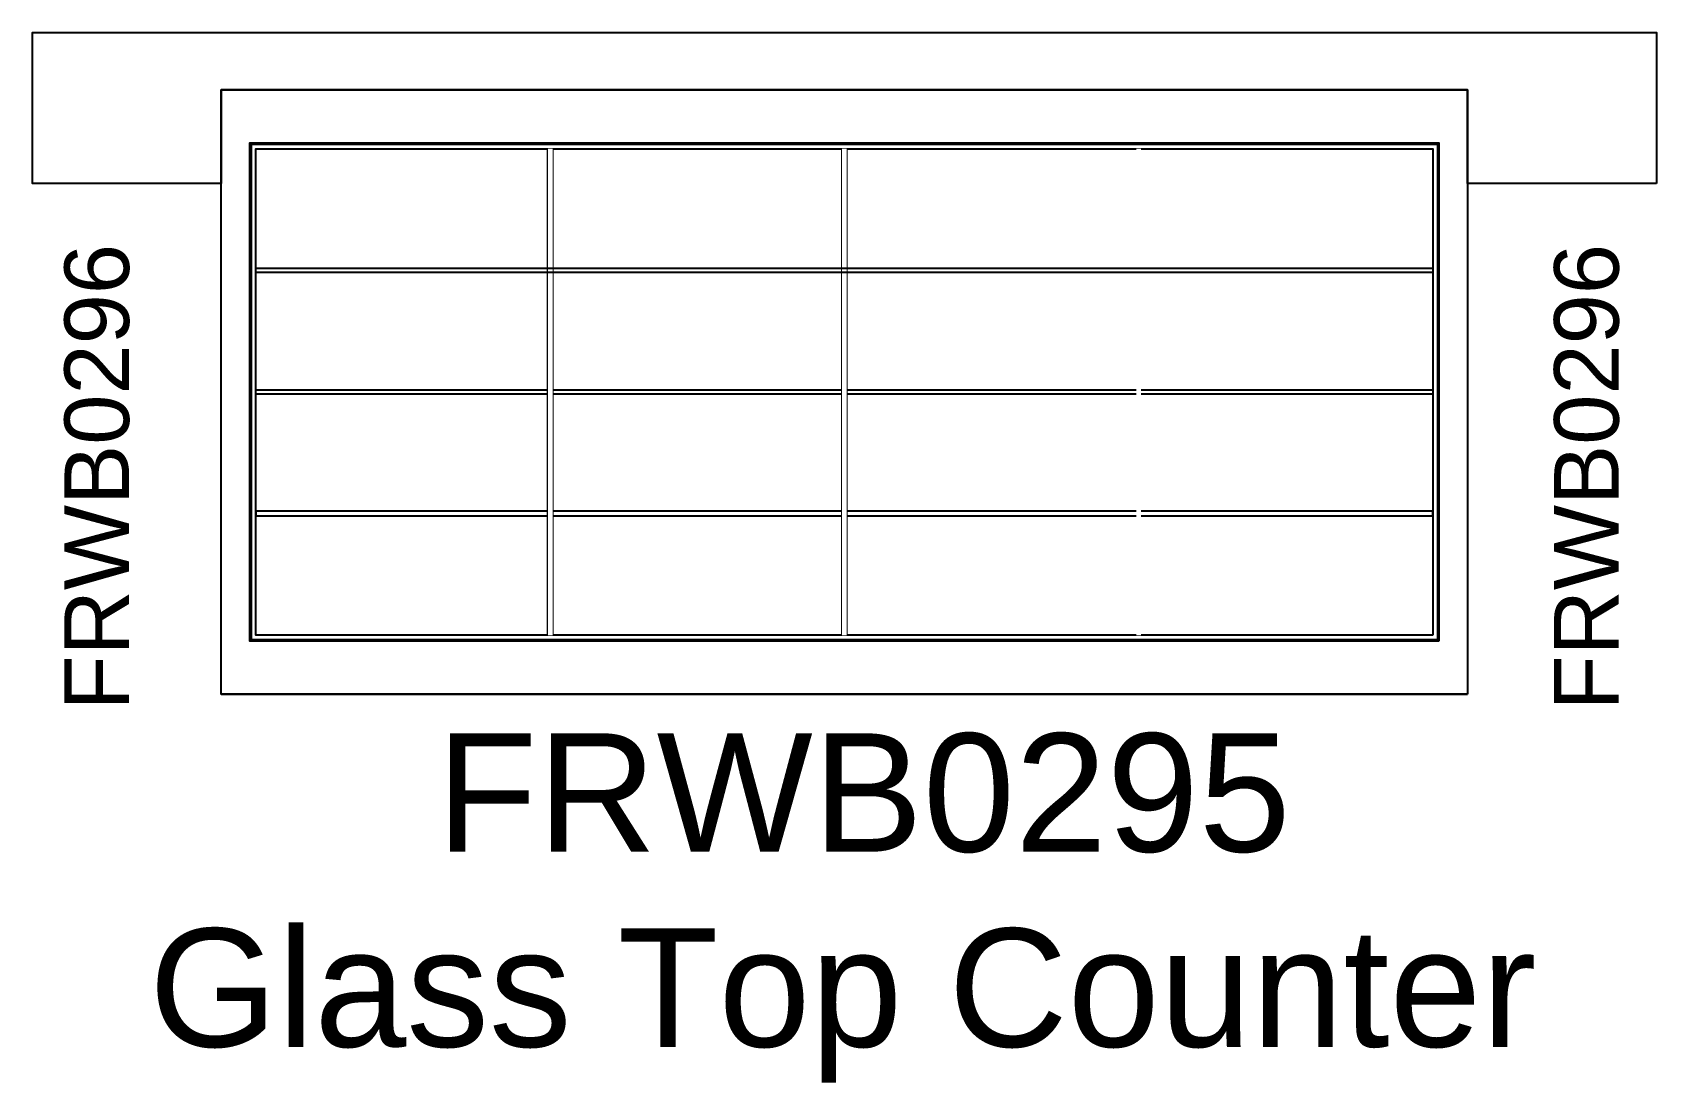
# Model space of a CAD drawing. Header units: millimetres. Extents: x 52462 to 53532, y 301287 to 301979.
import ezdxf

# ---------------------------------------------------------------- set-up
doc = ezdxf.new("R2010")
doc.units = ezdxf.units.MM
doc.set_wipeout_variables(frame=1)
for name, color, linetype in [('Acrylic (2)', 220, 'Continuous'), ('Plywood (Common)', 22, 'Continuous'), ('Text code', 23, 'Continuous')]:
    doc.layers.add(name, color=color, linetype=linetype)
doc.styles.get("Standard").update_dxf_attribs({"font": 'arial.ttf'})

# ---------------------------------------------------------------- blocks, each defined once
blk = doc.blocks.new('tray33')
at = {"layer": 'Acrylic (2)', "ltscale": 13}
for points in [[(353157.3, -28225.5), (353942.3, -28225.5), (353942.3, -27897.5), (353157.3, -27897.5)], [(353160.3, -28222.5), (353939.3, -28222.5), (353939.3, -27900.5), (353160.3, -27900.5)], [(353551.3, -28222.5), (353551.3, -27900.5), (353548.3, -27900.5), (353548.3, -28222.5)], [(353746, -28222.5), (353746, -27900.5), (353743, -27900.5), (353743, -28222.5)], [(353160.3, -28063), (353939.3, -28063), (353939.3, -28060), (353160.3, -28060)], [(353160.3, -28140.5), (353939.3, -28140.5), (353939.3, -28143.5), (353160.3, -28143.5)]]:
    blk.add_lwpolyline(points, close=True, dxfattribs=at)
at = {"layer": 'Plywood (Common)', "color": 5, "ltscale": 13}
blk.add_line((353962.3, -28261.5), (353137.3, -28261.5), dxfattribs=at)
at = {"ltscale": 13}
for points in [[(353356.5, -28222.5), (353356.5, -27900.5), (353353.5, -27900.5), (353353.5, -28222.5)], [(353551.3, -28222.5), (353551.3, -27900.5), (353548.3, -27900.5), (353548.3, -28222.5)], [(353746, -28222.5), (353746, -27900.5), (353743, -27900.5), (353743, -28222.5)]]:
    blk.add_wipeout(points, dxfattribs=at).dxf.layer = 'Acrylic (2)'
at = {"layer": 'Acrylic (2)', "ltscale": 13}
blk.add_lwpolyline([(353160.3, -27982.5), (353939.3, -27982.5), (353939.3, -27979.5), (353160.3, -27979.5)], close=True, dxfattribs=at)
at = {"layer": 'Plywood (Common)', "color": 5, "ltscale": 13}
for points in [[(353137.3, -28261.5), (353962.3, -28261.5), (353962.3, -27861.5), (353137.3, -27861.5)], [(353156.3, -28226.5), (353943.3, -28226.5), (353943.3, -27896.5), (353156.3, -27896.5)]]:
    blk.add_lwpolyline(points, close=True, dxfattribs=at)

msp = doc.modelspace()

# ---------------------------------------------------------------- block references
at = {"xscale": -0.9956660625342793, "yscale": 0.9956660625342793, "zscale": 0.9956660625342793}
msp.add_blockref('tray33', (405014.3, 329681.7), dxfattribs=at)

# ---------------------------------------------------------------- texts
at = {"layer": 'Text code', "color": 8, "char_height": 42.59, "attachment_point": 1, "rotation": 90}
for insert in [(52482.7, 301531.9, 189.1), (53464.5, 301531.9, 189.1)]:
    msp.add_mtext_dynamic_manual_height_columns('FRWB0296', width=285.783, gutter_width=21.6, heights=[0], dxfattribs=dict(at, insert=insert))
at = {"layer": 'Text code', "color": 8, "char_height": 78, "attachment_point": 1}
for s, width, insert in [('FRWB0295', 343.484, (52727.8, 301516.8)), ('Glass Top Counter', 1104.379, (52538.5, 301388.2))]:
    msp.add_mtext_dynamic_manual_height_columns(s, width=width, gutter_width=26, heights=[0], dxfattribs=dict(at, insert=insert))

# ---------------------------------------------------------------- next in the draw order: linework, layer by layer
at = {"color": 22, "ltscale": 13}
msp.add_lwpolyline([(53532, 301879.2), (53407.5, 301879.2), (53407.5, 301940.9), (52586.1, 301940.9), (52586.1, 301879.2), (52461.7, 301879.2), (52461.7, 301978.7), (53532, 301978.7), (53532, 301879.2)], dxfattribs=at)

doc.saveas('drawing.dxf')
